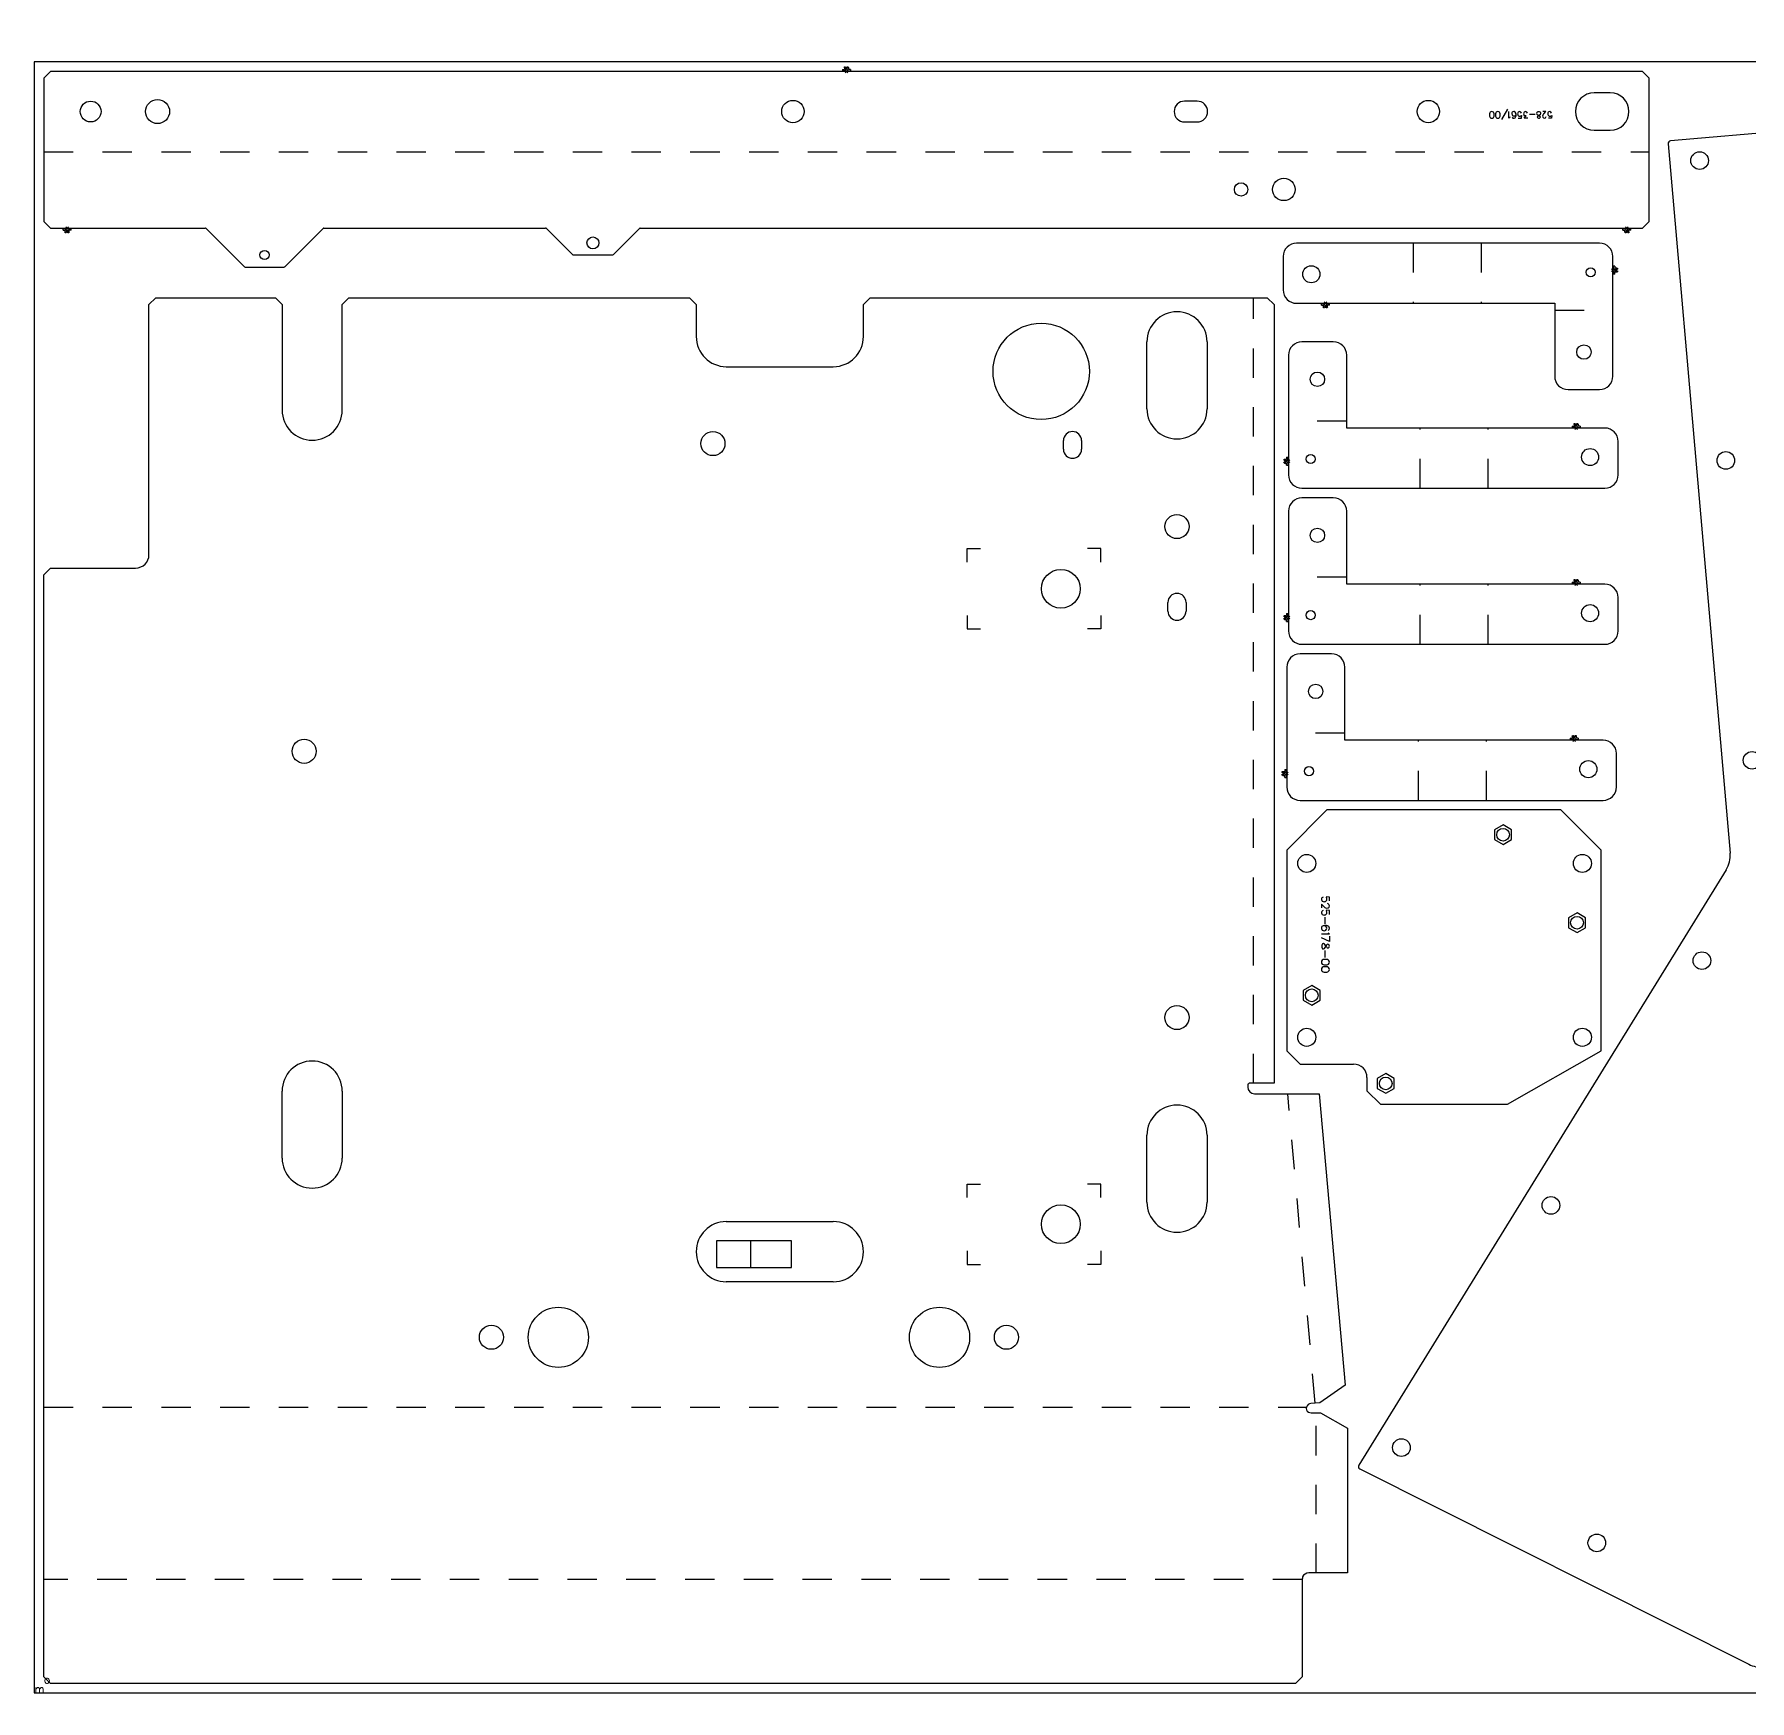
# Model space of a CAD drawing. Extents: x 2802 to 5850, y 680 to 1926.
# Drawn here: x 2802 to 4084, y 680 to 1926 of the extents above; entities that cross this region are included whole.
import ezdxf

# ---------------------------------------------------------------- set-up
doc = ezdxf.new("R2010")
doc.units = 0
doc.linetypes.add('DASHED', pattern=[43.935798, 21.967899, -21.967899])
doc.layers.get('0').update_dxf_attribs({"color": 1, "linetype": 'CONTINUOUS'})
for name, color, linetype in [('DUMMY-LAYOUT', 1, 'CONTINUOUS'), ('DUMMY-LAYOUT-MC-MC4', 1, 'CONTINUOUS'), ('DUMMY-LAYOUT-SHEET', 1, 'CONTINUOUS')]:
    doc.layers.add(name, color=color, linetype=linetype)
doc.styles.get("Standard").update_dxf_attribs({"font": 'simplex'})

# ---------------------------------------------------------------- blocks, each defined once
blk = doc.blocks.new('MDATUM')
at = {"color": 6, "linetype": 'CONTINUOUS'}
blk.add_text('m', height=6, dxfattribs=at).set_placement((0, 0))
blk = doc.blocks.new('ODATUM')
at = {"color": 6, "linetype": 'CONTINUOUS'}
blk.add_text('o', height=6, dxfattribs=at).set_placement((0, 0))
blk = doc.blocks.new('470-8278-02')
at = {"color": 1, "linetype": 'CONTINUOUS'}
for p, q in [((965.605085, 1233.203801), (546.249148, 920.761987)), ((1139.419737, 955.70374), (968.501974, 1232.650374)), ((1142.4, 900.3), (1142.4, 945.2)), ((0, 914.8), (0, 318.8)), ((534.3, 916.8), (2, 916.8)), ((893.850168, 827.722936), (1140.949832, 898.377064)), ((542.166898, 601.212017), (893.31669, 827.481202)), ((769.989571, 394.307875), (540.895712, 568.47875)), ((1140.654508, 346.48374), (770.945492, 393.91626)), ((1142.4, 288.4), (1142.4, 344.5)), ((2, 316.8), (534.3, 316.8)), ((546.249148, 312.838013), (965.605085, 0.396199)), ((968.501974, 0.949626), (1139.419737, 277.89626))]:
    blk.add_line(p, q, dxfattribs=at)
for centre in [(955.4, 1200.3), (784.8, 1073.2), (1033.1, 1070.6), (612.4, 944.8), (1115.8, 936.3), (16.5, 894.4), (241.5, 894.4), (466.5, 894.4), (911.4, 854.1), (730.5, 747), (545.6, 627.8), (16.5, 616.8), (537.3, 545.7), (704.5, 418.6), (905, 356.1), (16.5, 339.2), (241.5, 339.2), (466.5, 339.2), (1113.3, 329.3), (612.4, 288.8), (784.8, 160.4), (1039.1, 172.6), (955.4, 33.3)]:
    blk.add_circle(centre, 6.6, dxfattribs=at)
for centre, radius, start, end in [((966.8, 1231.6), 2, 31.680832, 126.688012), ((1122.4, 945.2), 20, 0, 31.680832), ((2, 914.8), 2, 90, 180), ((534.3, 936.8), 20, 270, 306.688012), ((1140.4, 900.3), 2, 285.957019, 0), ((894.4, 825.8), 2, 105.957019, 122.796378), ((553, 584.4), 20, 122.796378, 232.755728), ((771.2, 395.9), 2, 232.755728, 262.689068), ((1140.4, 344.5), 2, 0, 82.689068), ((2, 318.8), 2, 180, 270), ((534.3, 296.8), 20, 53.311988, 90), ((1122.4, 288.4), 20, 328.319168, 0), ((966.8, 2), 2, 233.311988, 328.319168)]:
    blk.add_arc(centre, radius, start, end, dxfattribs=at)
blk = doc.blocks.new('TDATUM')
at = {"color": 5, "linetype": 'CONTINUOUS'}
for p, q in [((1, -1), (-1, 1)), ((1, 1), (-1, -1))]:
    blk.add_line(p, q, dxfattribs=at)
at = {"color": 6, "linetype": 'CONTINUOUS'}
for p, q in [((-1.5, -0.5), (-3, -0.5)), ((-3, -1.5), (-3, -0.5)), ((-3, -1.5), (-1.5, -1.5)), ((-1.5, -3), (-1.5, -1.5)), ((-0.5, -1.5), (-0.5, -3)), ((0.5, -1.5), (0.5, -3)), ((1.5, -0.5), (3, -0.5)), ((3, -1.5), (1.5, -1.5)), ((1.5, -3), (1.5, -1.5)), ((3, -1.5), (3, -0.5))]:
    blk.add_line(p, q, dxfattribs=at)
for centre in [(-1, -3), (1, -3)]:
    blk.add_circle(centre, 0.5, dxfattribs=at)
for centre, start, end in [((-1.5, -1.5), 0, 90), ((1.5, -1.5), 90, 180)]:
    blk.add_arc(centre, 1, start, end, dxfattribs=at)
blk = doc.blocks.new('5283647-00')
at = {"color": 1, "linetype": 'CONTINUOUS'}
for p, q in [((1019.707107, 145.915679), (991.292893, 117.501466)), ((1049.585786, 146.208572), (1020.414214, 146.208572)), ((1078.707107, 117.501466), (1050.292893, 145.915679)), ((774.207107, 136.915679), (754.792893, 117.501466)), ((804.085786, 137.208572), (774.914214, 137.208572)), ((824.207107, 117.501466), (804.792893, 136.915679)), ((5, 117.208572), (0, 112.208572)), ((754.085786, 117.208572), (5, 117.208572)), ((990.585786, 117.208572), (824.914214, 117.208572)), ((1195, 117.208572), (1079.414214, 117.208572)), ((1200, 112.208572), (1195, 117.208572)), ((0, 112.208572), (0, 5)), ((1200, 5), (1200, 112.208572)), ((41, 44), (29, 44)), ((347.25, 37.75), (337.75, 37.75)), ((29, 16), (41, 16)), ((337.75, 22.25), (347.25, 22.25)), ((0, 5), (5, 0)), ((5, 0), (1195, 0)), ((1195, 0), (1200, 5))]:
    blk.add_line(p, q, dxfattribs=at)
at = {"color": 3, "linetype": 'DASHED'}
blk.add_line((1200, 60.104286), (0, 60.104286), dxfattribs=at)
at = {"color": 8, "linetype": 'CONTINUOUS'}
for p, q in [((72.566727, 32.857143), (72.804822, 35)), ((72.804822, 35), (75.185774, 35)), ((78.757203, 31.666667), (77.090536, 30)), ((77.090536, 30), (79.471489, 30)), ((83.042917, 33.333333), (81.138155, 31.904762)), ((83.757203, 31.904762), (81.614346, 33.333333)), ((85.185774, 32.142857), (89.471489, 32.142857)), ((90.661965, 35), (93.281012, 35)), ((93.281012, 35), (91.852441, 33.095238)), ((91.852441, 33.095238), (93.042917, 33.095238)), ((95.423869, 35), (95.185774, 32.857143)), ((97.804822, 35), (95.423869, 35)), ((100.90006, 30), (101.138155, 30)), ((104.709584, 35), (104.709584, 30)), ((105.90006, 28.333333), (110.185774, 35.952381)), ((111.37625, 33.333333), (111.37625, 31.666667)), ((114.709584, 31.666667), (114.709584, 33.333333)), ((115.90006, 33.333333), (115.90006, 31.666667)), ((119.233393, 31.666667), (119.233393, 33.333333))]:
    blk.add_line(p, q, dxfattribs=at)
at = {"color": 1, "linetype": 'CONTINUOUS'}
for centre, radius in [((789.5, 128.208572), 4.5), ((1035, 137.208572), 3.45), ((273, 88.208572), 8.375), ((305, 88.208572), 5), ((1115, 30), 9), ((165, 30), 8.375), ((640, 30), 8.375), ((1165, 30), 7.75)]:
    blk.add_circle(centre, radius, dxfattribs=at)
for centre, radius, start, end in [((1020.414214, 145.208572), 1, 90, 135), ((1049.585786, 145.208572), 1, 45, 90), ((774.914214, 136.208572), 1, 90, 135), ((804.085786, 136.208572), 1, 45, 90), ((754.085786, 118.208572), 1, 270, 315), ((824.914214, 118.208572), 1, 225, 270), ((990.585786, 118.208572), 1, 270, 315), ((1079.414214, 118.208572), 1, 225, 270), ((29, 30), 14, 90, 270), ((41, 30), 14, 270, 90), ((337.75, 30), 7.75, 90, 270), ((347.25, 30), 7.75, 270, 90)]:
    blk.add_arc(centre, radius, start, end, dxfattribs=at)
at = {"color": 8, "linetype": 'CONTINUOUS'}
for centre, radius, start, end in [((73.818437, 31.843528), 1.61065, 129, 141), ((73.606256, 31.88141), 1.454536, 93.434949, 123.434949), ((74.267424, 31.493218), 1.493606, 191.694426, 268.694429), ((74.114346, 30.755074), 2.646078, 77, 103), ((74.114346, 31.547619), 1.552191, 274.398706, 4.398705), ((74.245354, 32.154818), 1.266652, 21.499998, 68.5), ((73.093129, 31.53041), 2.572446, 3.036243, 25.036243), ((78.239521, 33.597409), 1.403205, 88.305569, 171.305571), ((78.245003, 33.590777), 1.409683, 29.536243, 88.536243), ((76.413735, 34.168315), 3.42784, 313.130102, 333.130102), ((77.355949, 33.452381), 2.273753, 338.500002, 21.5), ((81.614346, 31.190476), 0.858465, 123.690069, 213.690068), ((82.013065, 31.74982), 1.520234, 222.934948, 263.934949), ((81.911965, 34.047619), 0.77381, 112.619865, 247.380135), ((82.431812, 33.499983), 1.503561, 93.934949, 122.934949), ((82.447679, 32.384454), 2.227368, 254.5, 285.5), ((82.225451, 33.499983), 1.503561, 57.065051, 86.065052), ((82.745298, 34.047619), 0.77381, 292.619864, 67.380136), ((82.882293, 31.74982), 1.520234, 276.06505, 317.065051), ((83.281012, 31.190476), 0.858465, 326.309933, 56.309932), ((92.362663, 31.493218), 1.493606, 191.694426, 268.694429), ((92.209584, 31.547619), 1.552191, 274.398706, 4.398705), ((93.070596, 32.555359), 0.540589, 33.934948, 92.934949), ((90.712467, 31.676767), 3.044753, 359.809932, 22.809932), ((96.437484, 31.843528), 1.61065, 129, 141), ((96.225304, 31.88141), 1.454536, 93.434949, 123.434949), ((96.886472, 31.493218), 1.493606, 191.694426, 268.694429), ((96.733393, 30.755074), 2.646078, 77, 103), ((96.733393, 31.547619), 1.552191, 274.398706, 4.398705), ((96.864402, 32.154818), 1.266652, 21.499998, 68.5), ((95.712177, 31.53041), 2.572446, 3.036243, 25.036243), ((105.143659, 32.5), 5.821372, 167, 193), ((100.943332, 31.812784), 1.521165, 91.630102, 194.630102), ((100.934091, 33.506782), 1.493606, 91.305571, 168.305574), ((100.934091, 31.493218), 1.493606, 191.694429, 268.694431), ((100.970043, 33.354252), 1.647236, 34.434949, 92.434948), ((100.90006, 31.666667), 1.666667, 0, 89.999999), ((101.019108, 31.547619), 1.552191, 274.398705, 4.398704), ((103.371174, 35.792483), 1.555432, 284.369898, 329.369897), ((113.042917, 33.333333), 1.666667, 0.000001, 180), ((113.042917, 31.666667), 1.666667, 180.000001, 0), ((117.566727, 33.333333), 1.666667, 0.000001, 180), ((117.566727, 31.666667), 1.666667, 180.000001, 0)]:
    blk.add_arc(centre, radius, start, end, dxfattribs=at)
at = {"rotation": 180}
for p in [(16.537398, 117.208572), (1182.653407, 117.208572)]:
    blk.add_blockref('TDATUM', p, dxfattribs=at)
blk.add_blockref('TDATUM', (600, 0))
blk = doc.blocks.new('4232214C1-A')
at = {"color": 1, "linetype": 'CONTINUOUS'}
for p, q in [((99.514601, 246.466369), (10, 246.466369)), ((0, 236.466369), (0, 10)), ((109.514601, 212.966369), (109.514601, 236.466369)), ((45, 10), (45, 202.966369)), ((45, 202.966369), (99.514601, 202.966369)), ((10, 0), (35, 0))]:
    blk.add_line(p, q, dxfattribs=at)
at = {"color": 3, "linetype": 'DASHED'}
for p, q in [((50.257301, 202.966369), (50.257301, 246.466369)), ((0, 147.990485), (45, 147.990485)), ((0, 97.237301), (45, 97.237301))]:
    blk.add_line(p, q, dxfattribs=at)
at = {"color": 1, "linetype": 'CONTINUOUS'}
for centre, radius in [((21.804007, 229.826065), 3.4), ((81.455894, 224.837649), 5.4), ((23.305494, 21.000046), 6.4)]:
    blk.add_circle(centre, radius, dxfattribs=at)
for centre, start, end in [((10, 236.466369), 90, 180), ((99.514601, 236.466369), 0, 90), ((99.514601, 212.966369), 270, 0), ((10, 10), 180, 270), ((35, 10), 270, 0)]:
    blk.add_arc(centre, 10, start, end, dxfattribs=at)
for p, rotation in [((20.14541, 246.466369), 180), ((45, 31.527327), 90)]:
    blk.add_blockref('TDATUM', p, dxfattribs=dict(rotation=rotation))
blk = doc.blocks.new('5256179-00')
at = {"color": 1, "linetype": 'CONTINUOUS'}
for p, q in [((30, 235), (0, 205)), ((180, 235), (30, 235)), ((220, 165), (180, 235)), ((0, 205), (0, 30)), ((220, 70), (220, 165)), ((210, 60), (220, 70)), ((200, 60), (210, 60)), ((190, 10), (190, 50)), ((0, 30), (30, 0)), ((30, 0), (180, 0)), ((180, 0), (190, 10))]:
    blk.add_line(p, q, dxfattribs=at)
at = {"color": 8, "linetype": 'CONTINUOUS'}
for p, q in [((80.755, 223.41), (77.055, 217)), ((88.045, 223.41), (80.755, 223.41)), ((91.745, 217), (88.045, 223.41)), ((77.055, 217), (80.755, 210.59)), ((80.755, 210.59), (88.045, 210.59)), ((88.045, 210.59), (91.745, 217)), ((14.955, 168.11), (11.255, 161.7)), ((22.245, 168.11), (14.955, 168.11)), ((25.945, 161.7), (22.245, 168.11)), ((11.255, 161.7), (14.955, 155.29)), ((14.955, 155.29), (22.245, 155.29)), ((22.245, 155.29), (25.945, 161.7)), ((200.855, 80.41), (197.155, 74)), ((208.145, 80.41), (200.855, 80.41)), ((211.845, 74), (208.145, 80.41)), ((197.155, 74), (200.855, 67.59)), ((200.855, 67.59), (208.145, 67.59)), ((208.145, 67.59), (211.845, 74)), ((65.226458, 31.922484), (64.940744, 29.351055)), ((68.083601, 31.922484), (65.226458, 31.922484)), ((72.369315, 27.922484), (70.369315, 25.922484)), ((70.369315, 25.922484), (73.226458, 25.922484)), ((75.226458, 31.922484), (74.940744, 29.351055)), ((78.083601, 31.922484), (75.226458, 31.922484)), ((80.083601, 28.493913), (85.226458, 28.493913)), ((88.369315, 25.922484), (88.65503, 25.922484)), ((92.940744, 31.922484), (92.940744, 25.922484)), ((94.369315, 31.922484), (98.369315, 31.922484)), ((98.369315, 31.922484), (95.512173, 25.922484)), ((102.65503, 29.922484), (100.369315, 28.208198)), ((103.512173, 28.208198), (100.940744, 29.922484)), ((105.226458, 28.493913), (110.369315, 28.493913)), ((111.797887, 29.922484), (111.797887, 27.922484)), ((115.797887, 27.922484), (115.797887, 29.922484)), ((117.226458, 29.922484), (117.226458, 27.922484)), ((121.226458, 27.922484), (121.226458, 29.922484)), ((134.955, 25.11), (131.255, 18.7)), ((131.255, 18.7), (134.955, 12.29)), ((142.245, 25.11), (134.955, 25.11)), ((145.945, 18.7), (142.245, 25.11)), ((142.245, 12.29), (145.945, 18.7)), ((134.955, 12.29), (142.245, 12.29))]:
    blk.add_line(p, q, dxfattribs=at)
at = {"color": 1, "linetype": 'CONTINUOUS'}
for centre, radius in [((40, 221), 6.75), ((84.4, 217), 4.75), ((170, 221), 6.75), ((18.6, 161.7), 4.75), ((204.5, 74), 4.75), ((40, 15), 6.75), ((138.6, 18.7), 4.75), ((170, 15), 6.75)]:
    blk.add_circle(centre, radius, dxfattribs=at)
blk.add_arc((200, 50), 10, 90, 180, dxfattribs=at)
at = {"color": 8, "linetype": 'CONTINUOUS'}
for centre, radius, start, end in [((66.442796, 28.134718), 1.93278, 129, 141), ((66.981581, 27.714346), 1.792327, 191.694426, 268.694429), ((66.18818, 28.180177), 1.745443, 93.434949, 123.434949), ((66.797887, 26.828573), 3.175294, 77, 103), ((66.797887, 27.779627), 1.862629, 274.398706, 4.398705), ((66.955097, 28.508266), 1.519982, 21.499998, 68.5), ((65.572427, 27.758976), 3.086936, 3.036243, 25.036243), ((71.748097, 30.239375), 1.683846, 88.305569, 171.305571), ((71.754675, 30.231417), 1.691619, 29.536243, 88.536243), ((69.557154, 30.924462), 4.113407, 313.130102, 333.130102), ((70.68781, 30.065341), 2.728504, 338.500002, 21.5), ((76.442796, 28.134718), 1.93278, 129, 141), ((76.981581, 27.714346), 1.792327, 191.694426, 268.694429), ((76.18818, 28.180177), 1.745443, 93.434949, 123.434949), ((76.797887, 26.828573), 3.175294, 77, 103), ((76.797887, 27.779627), 1.862629, 274.398706, 4.398705), ((76.955097, 28.508266), 1.519982, 21.499998, 68.5), ((75.572427, 27.758976), 3.086936, 3.036243, 25.036243), ((93.461635, 28.922484), 6.985646, 167, 193), ((88.421242, 28.097825), 1.825398, 91.630102, 194.630102), ((88.410153, 30.130622), 1.792327, 91.305571, 168.305574), ((88.410153, 27.714346), 1.792327, 191.694429, 268.694431), ((88.453295, 29.947586), 1.976683, 34.434949, 92.434948), ((88.369315, 27.922484), 2, 0, 89.999999), ((88.512173, 27.779627), 1.862629, 274.398705, 4.398704), ((91.334652, 32.873463), 1.866519, 284.369898, 329.369897), ((100.940744, 27.351055), 1.030158, 123.690069, 213.690068), ((101.419207, 28.022268), 1.824281, 222.934948, 263.934949), ((101.3826, 30.723152), 1.014857, 115.809932, 176.809934), ((101.514611, 30.92411), 1.154373, 187.190068, 240.190067), ((101.921703, 30.122464), 1.804273, 93.934949, 122.934949), ((101.940744, 28.783829), 2.672841, 254.5, 285.5), ((101.674071, 30.122464), 1.804273, 57.065051, 86.065052), ((102.213174, 30.723152), 1.014857, 3.190068, 64.190069), ((102.081163, 30.92411), 1.154373, 299.809932, 352.809932), ((102.462281, 28.022268), 1.824281, 276.06505, 317.065051), ((102.940744, 27.351055), 1.030158, 326.309933, 56.309932), ((113.797887, 29.922484), 2, 0.000001, 180), ((113.797887, 27.922484), 2, 180.000001, 0), ((119.226458, 29.922484), 2, 0.000001, 180), ((119.226458, 27.922484), 2, 180.000001, 0)]:
    blk.add_arc(centre, radius, start, end, dxfattribs=at)
blk = doc.blocks.new('5555664-01')
at = {"color": 1, "linetype": 'CONTINUOUS'}
for p, q in [((594.922724, 953.475478), (812.679508, 972.792105)), ((812.679508, 972.792105), (826.013937, 953.797497)), ((833.366031, 954.418065), (844.969932, 974.516612)), ((844.969932, 974.516612), (953.140231, 974.516612)), ((953.140231, 974.516612), (953.140231, 945.6)), ((594.922724, 933.298008), (594.922724, 953.475478)), ((826.013937, 953.797497), (826.607676, 947.104262)), ((833.366031, 947.457704), (833.366031, 954.418065)), ((959.463571, 940.6), (1030.745287, 940.6)), ((1030.745287, 940.6), (1035.745287, 935.6)), ((594.94, 926.553637), (594.922724, 933.298008)), ((594.94, 905), (594.94, 926.553637)), ((1035.745287, 935.6), (1035.745287, 5)), ((0, 914.63938), (5, 919.63938)), ((0, 617.7), (0, 914.63938)), ((5, 919.63938), (587, 919.63938)), ((587, 919.63938), (587, 901.544953)), ((588.499979, 900.000001), (589.94, 900)), ((33, 869.6), (83, 869.6)), ((626, 869.6), (676, 869.6)), ((227.75006, 853.85), (234.25006, 853.85)), ((234.25006, 840.35), (227.75006, 840.35)), ((83, 824.6), (33, 824.6)), ((676, 824.6), (626, 824.6)), ((106.75, 775.75), (113.25, 775.75)), ((113.25, 762.25), (106.75, 762.25)), ((5, 612.7), (0, 617.7)), ((29, 612.7), (5, 612.7)), ((51.5, 510.2), (51.5, 590.2)), ((690.5, 510.2), (690.5, 590.2)), ((735.5, 590.2), (735.5, 510.2)), ((0, 482.7), (5, 487.7)), ((5, 487.7), (29, 487.7)), ((0, 228.1), (0, 482.7)), ((5, 223.1), (0, 228.1)), ((84, 223.1), (5, 223.1)), ((593, 223.1), (643, 223.1)), ((0, 173.1), (5, 178.1)), ((0, 83.6), (0, 173.1)), ((5, 178.1), (84, 178.1)), ((643, 178.1), (593, 178.1)), ((5, 78.6), (0, 83.6)), ((192, 78.6), (5, 78.6)), ((202, 5), (202, 68.6)), ((207, 0), (202, 5)), ((1030.745287, 0), (207, 0)), ((1035.745287, 5), (1030.745287, 0))]:
    blk.add_line(p, q, dxfattribs=at)
at = {"color": 3, "linetype": 'DASHED'}
for p, q in [((826.310807, 950.450879), (594.931362, 929.925822)), ((953.140231, 951.058306), (833.366031, 951.058306)), ((829.306031, 0), (829.306031, 943.79946)), ((958.113479, 940.658896), (958.113479, 0)), ((587, 904.31969), (0, 904.31969))]:
    blk.add_line(p, q, dxfattribs=at)
at = {"color": 8, "linetype": 'CONTINUOUS'}
for p, q in [((197.5, 790.3), (187.5, 790.3)), ((187.5, 790.3), (187.5, 780.3)), ((237.5, 790.3), (247.5, 790.3)), ((247.5, 790.3), (247.5, 780.3)), ((672.5, 790.3), (662.5, 790.3)), ((662.5, 790.3), (662.5, 780.3)), ((712.5, 790.3), (722.5, 790.3)), ((722.5, 790.3), (722.5, 780.3)), ((187.5, 690.3), (187.5, 700.3)), ((247.5, 690.3), (247.5, 700.3)), ((662.5, 690.3), (662.5, 700.3)), ((722.5, 690.3), (722.5, 700.3)), ((197.5, 690.3), (187.5, 690.3)), ((237.5, 690.3), (247.5, 690.3)), ((672.5, 690.3), (662.5, 690.3)), ((712.5, 690.3), (722.5, 690.3))]:
    blk.add_line(p, q, dxfattribs=at)
at = {"color": 1, "linetype": 'CONTINUOUS'}
for centre, radius in [((171, 847.1), 9), ((538, 847.1), 9), ((55, 745.6), 36), ((217.5, 760.3), 14.5), ((692.5, 760.3), 14.5), ((777, 719.6), 9), ((777, 669.6), 22.5), ((109, 500.2), 9), ((777, 384.6), 22.5), ((777, 334.6), 9), ((339, 194.6), 9)]:
    blk.add_circle(centre, radius, dxfattribs=at)
for centre, radius, start, end in [((830.592031, 947.457704), 4, 185.069288, 216.001657), ((830.064704, 947.039529), 3.327706, 215.513772, 7.219129), ((958.140231, 945.6), 5, 180, 246.712181), ((959.333199, 953.115173), 12.515852, 255.329709, 270.596837), ((588.522822, 901.522813), 1.522983, 179.167012, 269.140585), ((589.94, 905), 5, 270, 0), ((33, 847.1), 22.5, 90, 270), ((83, 847.1), 22.5, 270, 90), ((626, 847.1), 22.5, 90, 270), ((676, 847.1), 22.5, 270, 90), ((227.75006, 847.1), 6.75, 90, 270), ((234.25006, 847.1), 6.75, 270, 90), ((106.75, 769), 6.75, 90, 270), ((113.25, 769), 6.75, 270, 90), ((29, 590.2), 22.5, 0, 90), ((713, 590.2), 22.5, 0, 180), ((29, 510.2), 22.5, 270, 0), ((713, 510.2), 22.5, 180, 0), ((84, 200.6), 22.5, 270, 90), ((593, 200.6), 22.5, 90, 270), ((643, 200.6), 22.5, 270, 90), ((192, 68.6), 10, 0, 90)]:
    blk.add_arc(centre, radius, start, end, dxfattribs=at)
blk = doc.blocks.new('R176526-B')
at = {"color": 1, "linetype": 'CONTINUOUS'}
for p, q in [((56, 20), (0, 20)), ((0, 20), (0, 0)), ((56, 0), (56, 20)), ((0, 0), (56, 0))]:
    blk.add_line(p, q, dxfattribs=at)
at = {"color": 3, "linetype": 'DASHED'}
blk.add_line((25.5, 20), (25.5, 0), dxfattribs=at)

msp = doc.modelspace()

# ---------------------------------------------------------------- linework, layer by layer
at = {"layer": 'DUMMY-LAYOUT-SHEET', "color": 1, "linetype": 'CONTINUOUS'}
for p, q in [((5849.69697, 1904.933913), (2801.69697, 1904.933913)), ((2801.69697, 1904.933913), (2801.69697, 685.733913)), ((2801.69697, 685.733913), (5849.69697, 685.733913))]:
    msp.add_line(p, q, dxfattribs=at)

# ---------------------------------------------------------------- block references
at = {"layer": 'DUMMY-LAYOUT'}
for name, p, rotation in [('470-8278-02', (3707.276139, 1818.027129), -85), ('5283647-00', (4008.82197, 1897.808885), 180), ('4232214C1-A', (3735.338418, 1769.488614), -90), ('5555664-01', (2808.82197, 1728.6042), -90), ('4232214C1-A', (3985.764259, 1586.226513), 90), ('4232214C1-A', (3985.764259, 1469.586913), 90), ('4232214C1-A', (3984.444457, 1352.947313), 90), ('5256179-00', (3737.97789, 1345.822313), -90)]:
    msp.add_blockref(name, p, dxfattribs=dict(at, rotation=rotation))
for name, p in [('R176526-B', (3311.674914, 1003.794813)), ('ODATUM', (2808.82197, 692.858913))]:
    msp.add_blockref(name, p, dxfattribs=at)
at = {"layer": 'DUMMY-LAYOUT-MC-MC4'}
msp.add_blockref('MDATUM', (2801.69697, 685.733913), dxfattribs=at)

doc.saveas('drawing.dxf')
